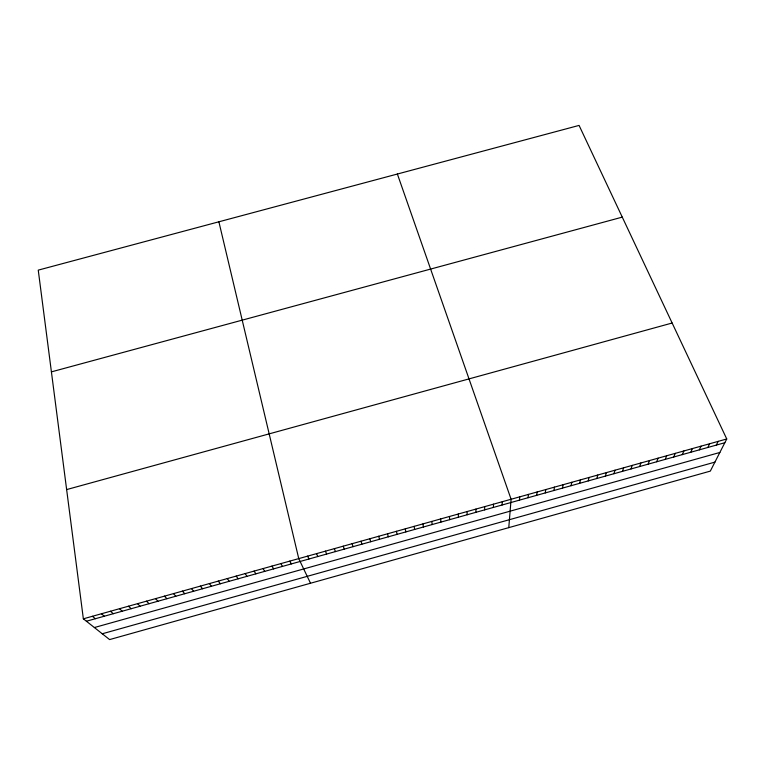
<?xml version="1.0" encoding="UTF-8"?>
<svg xmlns="http://www.w3.org/2000/svg" width="765" height="765" viewBox="0 0 765 765"><rect width="100%" height="100%" fill="white"/><g stroke="black" fill="none" stroke-linecap="round" stroke-linejoin="round"><path stroke-width="1.15" d="M484.647 509.873L484.714 506.631M493.377 507.434L493.511 504.173M502.098 504.996L502.309 501.716M508.773 527.64L511.097 499.258L397.379 174.028M519.445 500.147L519.779 496.829M528.06 497.738L528.462 494.4M536.667 495.328L537.135 491.972M545.273 492.918L545.808 489.552M553.87 490.518L554.472 487.133M562.466 488.118L563.136 484.704M571.063 485.708L571.79 482.285M579.64 483.308L580.444 479.865M588.228 480.908L589.088 477.456M596.796 478.517L597.733 475.036M605.373 476.117L606.368 472.627M613.932 473.726L615.003 470.207M622.5 471.326L623.628 467.798M631.048 468.935L632.244 465.388M639.607 466.545L640.86 462.978M648.146 464.154L649.475 460.578M656.686 461.764L658.082 458.168M665.225 459.382L666.678 455.768M673.755 456.992L675.275 453.358M682.284 454.611L683.872 450.958M690.805 452.23L692.459 448.558M699.325 449.849L701.036 446.158M707.835 447.468L709.614 443.767M716.336 445.087L718.182 441.367M726.75 438.976L710.312 471.116L109.605 639.588L83.356 618.818L38.25 270.131L579.076 125.412L726.75 438.976L83.356 618.818M94.382 627.539L719.855 452.469M102.261 633.774L714.921 462.117M86.407 621.228L724.837 442.715M66.641 489.581L672.139 323.021M51.408 371.867L622.27 217.126M92.393 616.294L95.376 618.722M101.42 613.769L104.336 616.217M110.447 611.245L113.287 613.712M119.464 608.72L122.237 611.216M128.482 606.205L131.188 608.711M137.49 603.681L140.119 606.215M146.498 601.166L149.051 603.719M155.496 598.651L157.982 601.223M164.485 596.136L166.904 598.727M173.473 593.621L175.826 596.231M182.462 591.115L184.738 593.736M191.441 588.601L193.641 591.249M200.411 586.095L202.543 588.754M209.371 583.59L211.436 586.267M218.341 581.084L220.33 583.781M227.291 578.579L229.223 581.304M236.242 576.083L238.097 578.818M245.192 573.578L246.971 576.332M254.123 571.082L255.845 573.855M263.064 568.586L264.709 571.379M271.996 566.09L273.574 568.902M280.918 563.595L282.428 566.425M289.839 561.099L291.274 563.948M310.514 583.246L298.752 558.613L218.886 221.793M307.654 556.117L308.955 559.005M316.557 553.631L317.791 556.538M325.46 551.144L326.617 554.061M334.353 548.658L335.443 551.594M343.236 546.172L344.26 549.127M352.12 543.695L353.076 546.669M360.994 541.209L361.883 544.202M369.868 538.732L370.681 541.744M378.732 536.255L379.478 539.287M387.587 533.779L388.276 536.82M396.452 531.302L397.064 534.372M405.297 528.825L405.842 531.914M414.142 526.358L414.62 529.457M422.978 523.882L423.389 527.009M431.814 521.414L432.158 524.551M440.65 518.947L440.917 522.103M449.466 516.48L449.677 519.655M458.292 514.013L458.426 517.207M467.099 511.546L467.166 514.759M475.907 509.088L475.907 512.321"/></g></svg>
